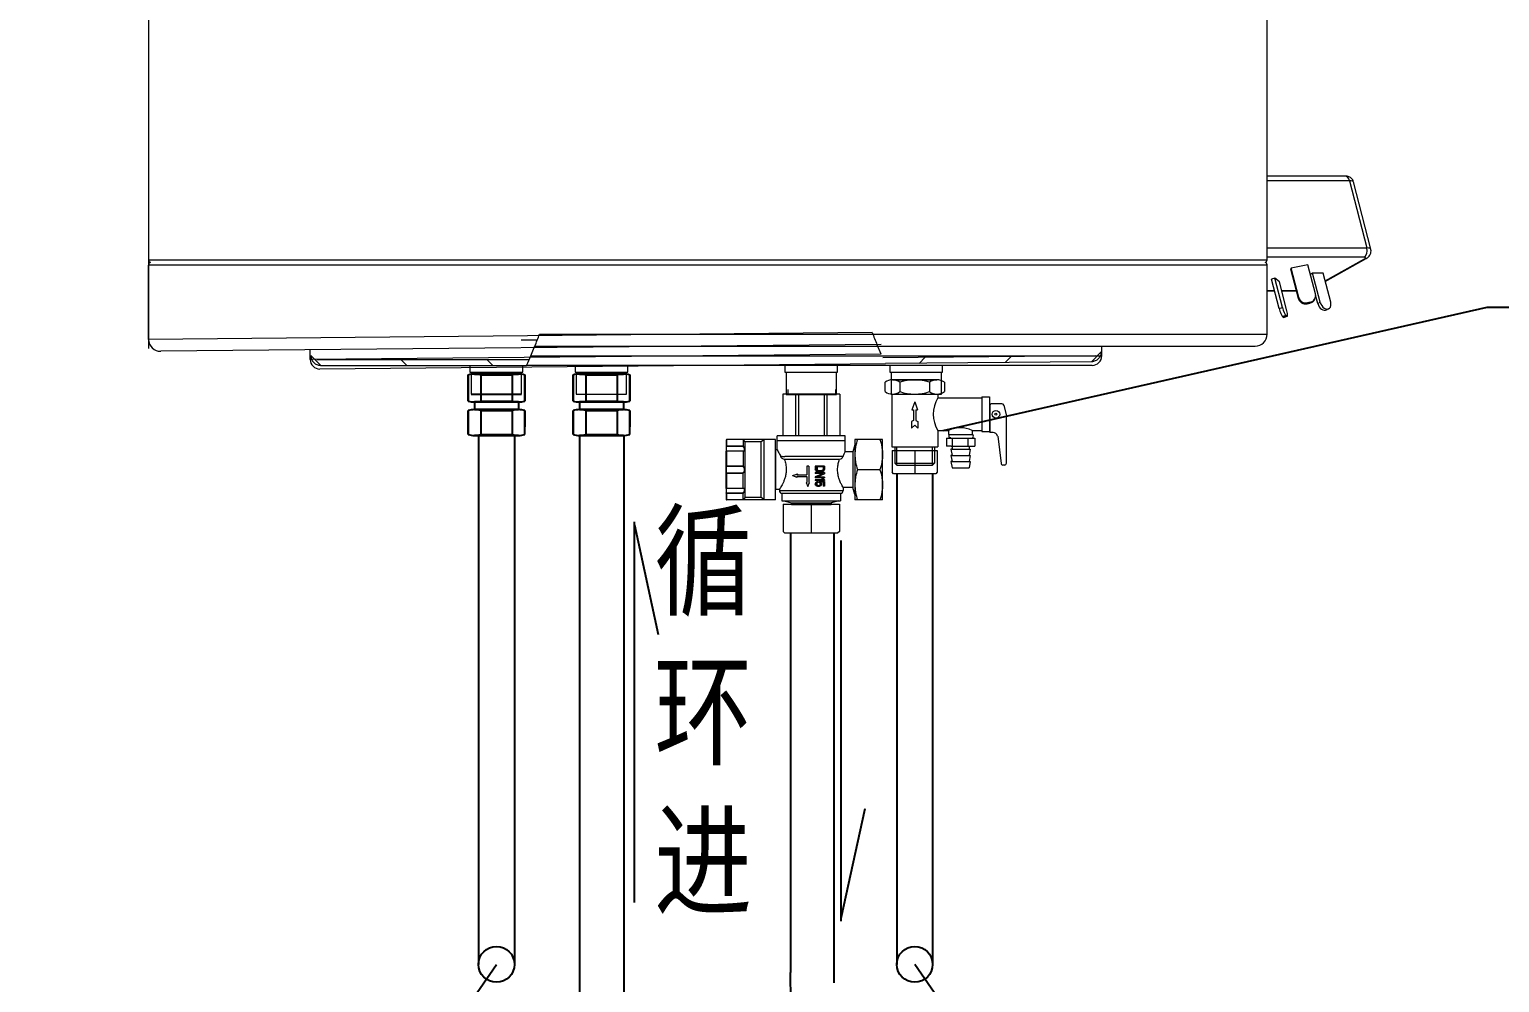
# Model space of a CAD drawing. Extents: x 27938 to 1507990, y 110129 to 923079.
# Drawn here: x 549727 to 554138, y 455730 to 458590 of the extents above; entities that cross this region are included whole.
import ezdxf

# ---------------------------------------------------------------- set-up
doc = ezdxf.new("R2010")
doc.units = 0
doc.header["$LTSCALE"] = 1000
doc.header["$MEASUREMENT"] = 0
doc.linetypes.add('CENTER', pattern=[50.8, 31.75, -6.35, 6.35, -6.35])
doc.linetypes.add('HIDDEN', pattern=[0.375, 0.25, -0.125])
for name, color, linetype in [('$TD_AUDIT_GENERATED_(2BA)', 7, 'Continuous'), ('$TD_AUDIT_GENERATED_(327)', 7, 'Continuous'), ('02___PRT_ALL_AXES', 7, 'Continuous'), ('3', 3, 'CENTER'), ('DEFAULT_2', 8, 'HIDDEN'), ('G1／2外丝循环热管', 7, 'Continuous'), ('TWT_TEXT', 7, 'Continuous'), ('三线漏电10A-2M', 7, 'Continuous'), ('太阳能', 252, 'Continuous'), ('实线层', 7, 'Continuous'), ('进出水斜面接头', 7, 'Continuous')]:
    doc.layers.add(name, color=color, linetype=linetype)
for name, color, linetype, lineweight in [('CAXA0', 7, 'Continuous', 70), ('细实线', 3, 'Continuous', 15), ('轮廓线', 7, 'Continuous', 40)]:
    doc.layers.add(name, color=color, linetype=linetype, lineweight=lineweight)
doc.styles.add('_TWT_DIM', font='', dxfattribs={"width": 0.8, "height": 3.5})
doc.styles.get('_TWT_DIM').set_extended_font_data('FangSong_GB2312')

# ---------------------------------------------------------------- blocks, each defined once
blk = doc.blocks.new('接头1')
at = {"layer": '太阳能', "color": 0, "linetype": 'ByBlock', "lineweight": -3, "ltscale": 100}
for p, q in [((-8.04, -0.48), (8.04, -0.48)), ((-8.04, -0.48), (-8.04, -13.86)), ((8.04, -0.48), (8.04, -13.86)), ((-11.3, -14.34), (-11.3, -18.28)), ((-8.04, -13.86), (8.04, -13.86)), ((11.3, -14.34), (11.3, -18.28)), ((-8.04, -18.77), (8.04, -18.77)), ((-8.04, -18.77), (-8.04, -31.03)), ((8.04, -18.77), (8.04, -31.03)), ((-8.04, -31.03), (8.04, -31.03))]:
    blk.add_line(p, q, dxfattribs=at)
for points in [[(-11.3, 0), (11.3, 0)], [(11.3, 0), (-11.3, 0)], [(-14.56, -13.86), (-14.56, -0.48)], [(-14.56, -0.48), (-14.56, -13.86)], [(14.56, -0.48), (14.56, -13.86)], [(14.56, -13.86), (14.56, -0.48)], [(11.3, -14.34), (-11.3, -14.34)], [(-11.3, -14.34), (11.3, -14.34)], [(-14.56, -31.03), (-14.56, -18.77)], [(-14.56, -18.77), (-14.56, -31.03)], [(-11.3, -18.28), (11.3, -18.28)], [(-11.3, -18.28), (11.3, -18.28)], [(11.3, -18.28), (-11.3, -18.28)], [(14.56, -18.77), (14.56, -27.19)], [(14.56, -31.03), (14.56, -18.77)], [(11.3, -31.52), (-11.3, -31.52)], [(-11.3, -31.52), (11.3, -31.52)]]:
    blk.add_lwpolyline(points, dxfattribs=at)
for centre, start, end in [((-11.3, -11.2), 73.08666, 106.91334), ((11.3, -11.2), 73.08666, 106.91334), ((-11.3, -3.14), 253.08666, 286.91334), ((11.3, -3.14), 253.08666, 286.91334), ((-11.3, -29.48), 73.08666, 106.91334), ((11.3, -29.48), 73.08666, 106.91334), ((-11.3, -20.32), 253.08666, 286.91334), ((11.3, -20.32), 253.08666, 286.91334)]:
    blk.add_arc(centre, 11.2, start, end, dxfattribs=at)

msp = doc.modelspace()

# ---------------------------------------------------------------- hatches: boundary and pattern name
at = {"layer": '$TD_AUDIT_GENERATED_(327)', "lineweight": 0}
h = msp.add_hatch(dxfattribs=at)
h.set_pattern_fill('LINE', color=0, scale=57.539569, angle=135, style=0)
h.set_pattern_definition([(135, (546677.7, 455562.7), (-129.18, -129.18), [])])
edge = h.paths.add_edge_path()
edge.add_line((550589.1, 457600.2), (550589.1, 457654.1))
edge.add_line((550589.1, 457654.1), (550571.1, 457654.1))
edge.add_line((550571.1, 457654.1), (550571.1, 457611))
edge.add_spline(control_points=[(550571.1, 457611), (550571.1, 457609.1), (550571.3, 457607.2), (550572, 457603.5), (550572.6, 457601.7), (550574, 457598.2), (550574.9, 457596.6), (550577, 457593.4), (550578.2, 457592), (550580.8, 457589.3), (550582.3, 457588.1), (550585.5, 457586), (550587.1, 457585.1), (550590.6, 457583.7), (550592.4, 457583.1), (550596.1, 457582.4), (550598, 457582.2), (550599.9, 457582.2)], knot_values=[0, 0, 0, 0, 0.125, 0.125, 0.25, 0.25, 0.375, 0.375, 0.5, 0.5, 0.625, 0.625, 0.75, 0.75, 0.875, 0.875, 1, 1, 1, 1], degree=3, periodic=0)
edge.add_line((550599.9, 457582.2), (551218.3, 457582.2))
edge.add_arc((549986.9, 458147.7), 1355.1, 335.3342, 336.1681)
edge.add_line((551226.4, 457600.2), (550589.1, 457600.2))
h = msp.add_hatch(dxfattribs=at)
h.set_pattern_fill('LINE', color=0, scale=57.539569, angle=135, style=0)
h.set_pattern_definition([(45.5408, (556854.59, 455610.72), (130.3935, -127.955), [])])
edge = h.paths.add_edge_path()
edge.add_line((552924.2, 457611.2), (552923.7, 457665.1))
edge.add_line((552923.7, 457665.1), (552941.6, 457665.3))
edge.add_line((552941.6, 457665.3), (552942, 457622.2))
edge.add_spline(control_points=[(552942, 457622.2), (552942.1, 457620.3), (552941.9, 457618.4), (552941.2, 457614.7), (552940.7, 457612.9), (552939.3, 457609.4), (552938.4, 457607.7), (552936.3, 457604.6), (552935.1, 457603.1), (552932.5, 457600.4), (552931, 457599.2), (552927.9, 457597.1), (552926.3, 457596.2), (552922.8, 457594.7), (552921, 457594.1), (552917.3, 457593.3), (552915.4, 457593.1), (552913.5, 457593.1)], knot_values=[0, 0, 0, 0, 0.125, 0.125, 0.25, 0.25, 0.375, 0.375, 0.5, 0.5, 0.625, 0.625, 0.75, 0.75, 0.875, 0.875, 1, 1, 1, 1], degree=3, periodic=0)
edge.add_line((552913.5, 457593.1), (552295.1, 457587.3))
edge.add_arc((553521.2, 458164.4), 1355.1, 204.3727, 205.2065, ccw=False)
edge.add_line((552286.8, 457605.2), (552924.2, 457611.2))

# ---------------------------------------------------------------- linework, layer by layer
at = {"layer": '$TD_AUDIT_GENERATED_(2BA)', "color": 0, "lineweight": 0}
for p, q in [((551367.3, 457495.9), (551518.3, 457495.9)), ((552311.9, 457495.9), (552462.9, 457495.9))]:
    msp.add_line(p, q, dxfattribs=at)
for centre, start, end in [((553521.2, 458164.4), 200.9255, 202.5565), ((549986.9, 458147.7), 337.9842, 339.6152)]:
    msp.add_arc(centre, 1355.1, start, end, dxfattribs=at)
at = {"layer": '$TD_AUDIT_GENERATED_(327)', "color": 0, "lineweight": 0}
for p, q in [((551248.5, 457657.7), (551201.8, 457657.7)), ((551231.1, 457611), (551243.5, 457641.1)), ((552282, 457615.9), (552269.4, 457645.9)), ((552944.2, 457611), (552944.2, 457639.7)), ((550569.1, 457599.8), (550568.8, 457628.5)), ((552282, 457615.9), (550569.1, 457599.8)), ((550589.1, 457600.2), (551226.4, 457600.2)), ((551231.1, 457611), (552944.2, 457611)), ((552924.2, 457611.2), (552286.8, 457605.2)), ((552913.5, 457593.1), (552295.1, 457587.3)), ((550598.1, 457571.3), (552295.1, 457587.3)), ((550599.9, 457582.2), (551218.3, 457582.2)), ((552915.4, 457582.2), (551218.3, 457582.2))]:
    msp.add_line(p, q, dxfattribs=at)
for centre, radius, start, end in [((550597.8, 457600), 28.8, 180.5408, 270.5408), ((549986.9, 458147.7), 1355.1, 335.3342, 336.6658), ((552915.4, 457611), 28.8, 270, 0)]:
    msp.add_arc(centre, radius, start, end, dxfattribs=at)
for points in [[(550571.1, 457611), (550571.1, 457609.1), (550571.3, 457607.2), (550572, 457603.5), (550572.6, 457601.7), (550574, 457598.2), (550574.9, 457596.6), (550577, 457593.4), (550578.2, 457592), (550580.8, 457589.3), (550582.3, 457588.1), (550585.5, 457586), (550587.1, 457585.1), (550590.6, 457583.7), (550592.4, 457583.1), (550596.1, 457582.4), (550598, 457582.2), (550599.9, 457582.2)], [(552942, 457622.2), (552942.1, 457620.3), (552941.9, 457618.4), (552941.2, 457614.7), (552940.7, 457612.9), (552939.3, 457609.4), (552938.4, 457607.7), (552936.3, 457604.6), (552935.1, 457603.1), (552932.5, 457600.4), (552931, 457599.2), (552927.9, 457597.1), (552926.3, 457596.2), (552922.8, 457594.7), (552921, 457594.1), (552917.3, 457593.3), (552915.4, 457593.1), (552913.5, 457593.1)]]:
    msp.add_open_spline(points, degree=3, knots=[0, 0, 0, 0, 0.125, 0.125, 0.25, 0.25, 0.375, 0.375, 0.5, 0.5, 0.625, 0.625, 0.75, 0.75, 0.875, 0.875, 1, 1, 1, 1], dxfattribs=at)
at = {"color": 0, "ltscale": 9}
for p, q in [((552468.3, 457386.6), (554100.2, 457756.5)), ((554100.2, 457756.5), (557468, 457756.5))]:
    msp.add_line(p, q, dxfattribs=at)
at = {"color": 0, "lineweight": 0}
for p, q in [((552293.8, 457503.5), (552293.8, 457531.5)), ((552316.1, 457539.1), (552449.6, 457539.1)), ((552338.4, 457531.5), (552338.4, 457503.5)), ((552427.4, 457531.5), (552427.4, 457503.5)), ((552471.9, 457531.5), (552471.9, 457503.5)), ((552313.8, 457496), (552313.8, 457337.7)), ((552316.1, 457495.9), (552449.6, 457495.9)), ((552382.9, 457473.2), (552374.2, 457448.4)), ((552382.9, 457473.2), (552391.5, 457448.4)), ((552451.9, 457496), (552451.9, 457484.4)), ((552451.9, 457484.4), (552584.3, 457484.4)), ((552584.3, 457487.3), (552584.3, 457484.4)), ((552584.3, 457487.3), (552607.3, 457487.3)), ((552584.3, 457484.4), (552584.3, 457383.7)), ((552607.3, 457487.3), (552607.3, 457383.7)), ((552608.6, 457461.4), (552608.6, 457380.8)), ((552644.4, 457467.1), (552614.4, 457467.1)), ((552650, 457462.7), (552658.1, 457429.7)), ((552379.4, 457416.8), (552373.1, 457413.9)), ((552373.1, 457413.9), (552373.1, 457393.8)), ((552374.2, 457448.4), (552379.4, 457448.4)), ((552379.4, 457448.4), (552379.4, 457416.8)), ((552386.3, 457448.4), (552391.5, 457448.4)), ((552386.3, 457448.4), (552386.3, 457416.8)), ((552386.3, 457416.8), (552392.7, 457413.9)), ((552392.7, 457413.9), (552392.7, 457393.8)), ((552658.1, 457343.1), (552658.1, 457429.7)), ((552382.9, 457402.4), (552373.1, 457393.8)), ((552382.9, 457402.4), (552392.7, 457393.8)), ((552451.9, 457386.6), (552484.6, 457386.6)), ((552451.9, 457386.6), (552451.9, 457337.7)), ((552484.6, 457375.1), (552546.6, 457375.1)), ((552544, 457375.1), (552555, 457375.1)), ((552555.2, 457386.6), (552584.3, 457386.6)), ((552584.3, 457383.7), (552607.3, 457383.7)), ((552617.9, 457380.8), (552608.6, 457380.8)), ((552631.9, 457370.2), (552642.1, 457288)), ((552313.8, 457337.7), (552326.2, 457337.7)), ((552323.3, 457337.7), (552451.9, 457337.7)), ((552323.3, 457337.7), (552323.3, 457288.8)), ((552442.4, 457337.7), (552442.4, 457288.8)), ((552478.5, 457364.2), (552478.5, 457339.5)), ((552478.5, 457364.2), (552494.9, 457364.2)), ((552492.3, 457339.5), (552478.5, 457339.5)), ((552491.8, 457330.3), (552495.2, 457311.9)), ((552494.9, 457330.3), (552491.8, 457330.3)), ((552492.3, 457339.5), (552543.5, 457339.5)), ((552494.9, 457364.2), (552494.9, 457330.3)), ((552494.9, 457364.2), (552541, 457364.2)), ((552494.9, 457330.3), (552546.2, 457330.3)), ((552541, 457364.2), (552563.4, 457364.2)), ((552541.9, 457364.2), (552541.9, 457339.5)), ((552543.5, 457339.5), (552563.4, 457339.5)), ((552549.3, 457330.3), (552545.9, 457311.9)), ((552546.2, 457339.5), (552546.2, 457330.3)), ((552546.2, 457330.3), (552549.3, 457330.3)), ((552563.4, 457364.2), (552563.4, 457339.5)), ((552658.1, 457288.8), (552658.1, 457343.1)), ((552329.1, 457283), (552323.3, 457288.8)), ((552323.3, 457288.8), (552442.4, 457288.8)), ((552329.1, 457283), (552436.7, 457283)), ((552442.4, 457288.8), (552436.7, 457283)), ((552491.8, 457311.9), (552495.2, 457293.4)), ((552495.2, 457311.9), (552491.8, 457311.9)), ((552495.2, 457293.4), (552491.8, 457293.4)), ((552491.8, 457293.4), (552495.2, 457275)), ((552495.2, 457311.9), (552545.9, 457311.9)), ((552495.2, 457293.4), (552545.9, 457293.4)), ((552549.3, 457311.9), (552545.9, 457293.4)), ((552545.9, 457311.9), (552549.3, 457311.9)), ((552545.9, 457293.4), (552549.3, 457293.4)), ((552549.3, 457293.4), (552545.9, 457275)), ((552652.4, 457283), (552647.8, 457283)), ((552495.2, 457275), (552545.9, 457275))]:
    msp.add_line(p, q, dxfattribs=at)
at = {"color": 7, "lineweight": 0}
for p, q in [((551987.1, 457495.9), (551987.1, 457371.2)), ((552158.1, 457495.9), (551987.1, 457495.9)), ((552025.6, 457495.9), (552025.6, 457371.2)), ((552034.1, 457495.9), (552034.1, 457371.2)), ((552111.1, 457495.9), (552111.1, 457371.2)), ((552119.6, 457495.9), (552119.6, 457371.2)), ((552158.1, 457495.9), (552158.1, 457371.2)), ((551817.5, 457358.1), (551817.5, 457324.9)), ((551817.5, 457213.4), (551817.5, 457324.9)), ((551818.6, 457326), (551818.6, 457338.4)), ((551819.2, 457339), (551819.2, 457359.8)), ((551868.5, 457340.1), (551819.2, 457340.1)), ((551868, 457339), (551819.2, 457339)), ((551819.2, 457326.1), (551868.1, 457326.1)), ((551819.2, 457278.3), (551819.2, 457326.1)), ((551819.2, 457325.7), (551868.5, 457325.7)), ((551868, 457339), (551868.5, 457340.1)), ((551868.1, 457326.1), (551868.1, 457326.1)), ((551868.3, 457325.9), (551868.5, 457325.7)), ((551930.9, 457359.5), (551868.5, 457359.5)), ((551874.2, 457352.5), (551868.5, 457359.5)), ((551868.5, 457359.5), (551868.5, 457340.2)), ((551868.5, 457340.2), (551868.5, 457340.1)), ((551868.5, 457325.7), (551868.5, 457325.5)), ((551868.5, 457325.5), (551868.5, 457279.5)), ((551869.2, 457325.9), (551869.2, 457325.9)), ((551922.4, 457352.5), (551874.2, 457352.5)), ((551874.2, 457185.7), (551874.2, 457352.5)), ((551930.9, 457359.5), (551922.4, 457352.5)), ((551922.4, 457185.7), (551922.4, 457352.5)), ((551930.9, 457178.7), (551930.9, 457359.5)), ((552203, 457344.1), (552197.3, 457323)), ((552203, 457344.1), (552203, 457194.2)), ((552203.6, 457359.8), (552203.6, 457178.4)), ((552286.3, 457359.8), (552203.6, 457359.8)), ((552286.3, 457178.4), (552286.3, 457359.8)), ((551985, 457308.6), (551980.6, 457308.6)), ((551991.4, 457300.3), (552157.4, 457300.3)), ((552152, 457308.5), (551993, 457308.5)), ((552152.1, 457308.5), (552152, 457308.5)), ((552160, 457308.5), (552152.1, 457308.5)), ((552167.8, 457308.6), (552160, 457308.5)), ((552197.3, 457323), (552174.7, 457323)), ((552197.3, 457323), (552197.3, 457215.3)), ((551818.6, 457260.4), (551818.6, 457277.9)), ((551868.5, 457279.3), (551819.2, 457279.3)), ((551868, 457278.3), (551819.2, 457278.3)), ((551819.2, 457260), (551868, 457260)), ((551819.2, 457212.2), (551819.2, 457260)), ((551819.2, 457258.9), (551868.5, 457258.9)), ((551868.5, 457279.5), (551868.5, 457279.3)), ((551868.5, 457258.9), (551868.5, 457258.7)), ((551868.5, 457212.8), (551868.5, 457258.7)), ((552016.7, 457251.4), (552028.8, 457255.9)), ((552016.7, 457251.4), (552028.8, 457247)), ((552031.3, 457255.9), (552028.8, 457255.9)), ((552028.8, 457255.9), (552028.8, 457254)), ((552028.8, 457254), (552059.4, 457254)), ((552028.8, 457248.9), (552059.4, 457248.9)), ((552028.8, 457248.9), (552028.8, 457247)), ((552031.3, 457247), (552028.8, 457247)), ((552031.3, 457255.9), (552031.3, 457254)), ((552031.3, 457248.9), (552031.3, 457247)), ((552065.3, 457279.6), (552059.4, 457279.6)), ((552059.4, 457279.6), (552059.4, 457254)), ((552059.4, 457248.9), (552059.4, 457230.5)), ((552064.8, 457279.6), (552064.8, 457230.5)), ((552065.3, 457279.6), (552065.3, 457230.5)), ((552084.5, 457279.6), (552084.5, 457270.1)), ((552112.2, 457279.6), (552084.5, 457279.6)), ((552085.1, 457268.1), (552084.5, 457270.1)), ((552084.5, 457260.5), (552084.5, 457258.1)), ((552112.2, 457260.5), (552084.5, 457260.5)), ((552108.1, 457258.1), (552084.5, 457258.1)), ((552108.1, 457258.1), (552084.5, 457248.1)), ((552084.5, 457248.1), (552084.5, 457244.5)), ((552112.2, 457244.5), (552084.5, 457244.5)), ((552084.5, 457239), (552084.5, 457236.6)), ((552106.9, 457239), (552084.5, 457239)), ((552112.2, 457236.6), (552084.5, 457236.6)), ((552086.2, 457266.5), (552085.1, 457268.1)), ((552088.5, 457264.9), (552086.2, 457266.5)), ((552087.9, 457277.2), (552087.9, 457270.1)), ((552108.1, 457277.2), (552087.9, 457277.2)), ((552088.5, 457268.5), (552087.9, 457270.1)), ((552090, 457270.1), (552087.9, 457270.1)), ((552089.7, 457267.3), (552088.5, 457268.5)), ((552090.5, 457268.5), (552088.5, 457268.5)), ((552090.8, 457264.1), (552088.5, 457264.9)), ((552111.5, 457256.9), (552088.5, 457246.9)), ((552112.2, 457246.9), (552088.5, 457246.9)), ((552091.4, 457266.5), (552089.7, 457267.3)), ((552091.6, 457267.3), (552089.7, 457267.3)), ((552090, 457277.2), (552090, 457270.1)), ((552090.5, 457268.5), (552090, 457270.1)), ((552091.6, 457267.3), (552090.5, 457268.5)), ((552112.2, 457256.9), (552090.5, 457246.9)), ((552093.7, 457263.7), (552090.8, 457264.1)), ((552093.7, 457266.1), (552091.4, 457266.5)), ((552093.2, 457266.5), (552091.4, 457266.5)), ((552093.2, 457266.5), (552091.6, 457267.3)), ((552095.4, 457266.1), (552093.2, 457266.5)), ((552102.3, 457266.1), (552093.7, 457266.1)), ((552103.5, 457263.7), (552093.7, 457263.7)), ((552104.6, 457266.5), (552102.3, 457266.1)), ((552105.2, 457264.1), (552102.3, 457263.7)), ((552106.9, 457239), (552102.9, 457241.4)), ((552108.4, 457241.4), (552102.9, 457241.4)), ((552106.3, 457264.1), (552103.5, 457263.7)), ((552106.3, 457267.3), (552104.6, 457266.5)), ((552107.5, 457264.9), (552105.2, 457264.1)), ((552106.3, 457264.1), (552105.2, 457264.1)), ((552107.5, 457268.5), (552106.3, 457267.3)), ((552108.4, 457264.9), (552106.3, 457264.1)), ((552108.1, 457270.1), (552107.5, 457268.5)), ((552109.8, 457266.5), (552107.5, 457264.9)), ((552108.4, 457264.9), (552107.5, 457264.9)), ((552111.5, 457239), (552107.5, 457241.4)), ((552108.1, 457277.2), (552108.1, 457270.1)), ((552110.6, 457266.5), (552108.4, 457264.9)), ((552112.2, 457239), (552108.4, 457241.4)), ((552110.9, 457268.1), (552109.8, 457266.5)), ((552110.6, 457266.5), (552109.8, 457266.5)), ((552111.7, 457268.1), (552110.6, 457266.5)), ((552111.5, 457270.1), (552110.9, 457268.1)), ((552111.7, 457268.1), (552110.9, 457268.1)), ((552111.5, 457279.6), (552111.5, 457270.1)), ((552112.2, 457270.1), (552111.5, 457270.1)), ((552111.5, 457260.5), (552111.5, 457256.9)), ((552112.2, 457256.9), (552111.5, 457256.9)), ((552111.5, 457246.9), (552111.5, 457244.5)), ((552112.2, 457239), (552111.5, 457239)), ((552111.5, 457239), (552111.5, 457236.6)), ((552112.2, 457270.1), (552111.7, 457268.1)), ((552112.2, 457279.6), (552112.2, 457270.1)), ((552112.2, 457260.5), (552112.2, 457256.9)), ((552112.2, 457246.9), (552112.2, 457244.5)), ((552112.2, 457239), (552112.2, 457236.6)), ((552278.7, 457269.1), (552211.2, 457269.1)), ((551817.5, 457213.4), (551817.5, 457180.1)), ((551818.6, 457199.9), (551818.6, 457212.2)), ((551868.5, 457212.6), (551819.2, 457212.6)), ((551868.1, 457212.2), (551819.2, 457212.2)), ((551819.2, 457199.2), (551868, 457199.2)), ((551819.2, 457178.4), (551819.2, 457199.2)), ((551819.2, 457198.2), (551868.5, 457198.2)), ((551868, 457199.2), (551868.5, 457198.2)), ((551868.1, 457212.2), (551868.1, 457212.2)), ((551868.3, 457212.3), (551868.5, 457212.6)), ((551868.5, 457212.8), (551868.5, 457212.6)), ((551868.5, 457198.2), (551868.5, 457198)), ((551868.5, 457178.7), (551868.5, 457198)), ((551869.2, 457212.3), (551869.2, 457212.3)), ((551977.1, 457209.9), (551977.1, 457206.7)), ((551977.1, 457206.7), (552168.1, 457206.7)), ((551984.7, 457198.3), (552160.5, 457198.3)), ((551984.7, 457198.3), (551984.7, 457175.6)), ((552057.4, 457230.5), (552059.4, 457230.5)), ((552057.4, 457230.5), (552062.1, 457219.1)), ((552062.1, 457219.1), (552066.9, 457230.5)), ((552062.7, 457219.1), (552062.1, 457219.1)), ((552062.7, 457219.1), (552067.2, 457230.5)), ((552067.2, 457230.5), (552064.8, 457230.5)), ((552085.1, 457229.4), (552084.5, 457227.4)), ((552084.5, 457227.4), (552084.5, 457225)), ((552085.1, 457223), (552084.5, 457225)), ((552086.8, 457231.4), (552085.1, 457229.4)), ((552086.8, 457221), (552085.1, 457223)), ((552089.1, 457232.6), (552086.8, 457231.4)), ((552089.1, 457219.8), (552086.8, 457221)), ((552087.9, 457229), (552087.4, 457227.4)), ((552089.4, 457227.4), (552087.4, 457227.4)), ((552087.4, 457227.4), (552087.4, 457225)), ((552087.9, 457223.4), (552087.4, 457225)), ((552089.4, 457225), (552087.4, 457225)), ((552089.1, 457230.2), (552087.9, 457229)), ((552090, 457229), (552087.9, 457229)), ((552089.1, 457222.2), (552087.9, 457223.4)), ((552090, 457223.4), (552087.9, 457223.4)), ((552091.4, 457233.4), (552089.1, 457232.6)), ((552091.4, 457231), (552089.1, 457230.2)), ((552091.1, 457230.2), (552089.1, 457230.2)), ((552090.8, 457221.4), (552089.1, 457222.2)), ((552091.1, 457222.2), (552089.1, 457222.2)), ((552092, 457219), (552089.1, 457219.8)), ((552090, 457229), (552089.4, 457227.4)), ((552089.4, 457227.4), (552089.4, 457225)), ((552090, 457223.4), (552089.4, 457225)), ((552091.1, 457230.2), (552090, 457229)), ((552091.1, 457222.2), (552090, 457223.4)), ((552092.5, 457221), (552090.8, 457221.4)), ((552092.7, 457221.4), (552090.8, 457221.4)), ((552093.2, 457231), (552091.1, 457230.2)), ((552092.7, 457221.4), (552091.1, 457222.2)), ((552093.2, 457233.4), (552091.4, 457233.4)), ((552091.4, 457233.4), (552091.4, 457231)), ((552093.2, 457231), (552091.4, 457231)), ((552095.9, 457219), (552092, 457219)), ((552093.7, 457221), (552092.5, 457221)), ((552094, 457221.1), (552092.7, 457221.4)), ((552093.2, 457233.4), (552093.2, 457231)), ((552095.4, 457221.4), (552093.7, 457221)), ((552097.1, 457219.8), (552094.3, 457219)), ((552097.1, 457222.2), (552095.4, 457221.4)), ((552098.7, 457219.8), (552095.9, 457219)), ((552112.2, 457233.4), (552096.6, 457233.4)), ((552096.6, 457233.4), (552096.6, 457230.6)), ((552098.3, 457229), (552096.6, 457230.6)), ((552098.3, 457223.4), (552097.1, 457222.2)), ((552099.4, 457221), (552097.1, 457219.8)), ((552098.7, 457219.8), (552097.1, 457219.8)), ((552098.9, 457227.4), (552098.3, 457229)), ((552098.9, 457225), (552098.3, 457223.4)), ((552100.8, 457221), (552098.7, 457219.8)), ((552098.9, 457227.4), (552098.9, 457225)), ((552108.6, 457231.4), (552099.4, 457231.4)), ((552101.2, 457229.4), (552099.4, 457231.4)), ((552101.2, 457223), (552099.4, 457221)), ((552100.8, 457221), (552099.4, 457221)), ((552102.5, 457229.4), (552100.8, 457231.4)), ((552102.5, 457223), (552100.8, 457221)), ((552102.5, 457229.4), (552101.2, 457229.4)), ((552101.7, 457227.4), (552101.2, 457229.4)), ((552101.7, 457225), (552101.2, 457223)), ((552102.5, 457223), (552101.2, 457223)), ((552103, 457227.4), (552101.7, 457227.4)), ((552101.7, 457227.4), (552101.7, 457225)), ((552103, 457225), (552101.7, 457225)), ((552103, 457227.4), (552102.5, 457229.4)), ((552103, 457225), (552102.5, 457223)), ((552103, 457227.4), (552103, 457225)), ((552108.6, 457231.4), (552108.6, 457219.8)), ((552112.2, 457219.8), (552108.6, 457219.8)), ((552111.5, 457233.4), (552111.5, 457219.8)), ((552112.2, 457233.4), (552112.2, 457219.8)), ((552160.5, 457198.3), (552160.5, 457175.6)), ((552168.1, 457215.3), (552168.1, 457206.7)), ((552197.3, 457215.3), (552168.1, 457215.3)), ((552203, 457194.2), (552197.3, 457215.3)), ((551874.2, 457185.7), (551868.5, 457178.7)), ((551930.9, 457178.7), (551868.5, 457178.7)), ((551922.4, 457185.7), (551874.2, 457185.7)), ((551930.9, 457178.7), (551922.4, 457185.7)), ((551990.4, 457175.6), (552013.1, 457169.9)), ((552013.1, 457169.9), (552132.1, 457169.9)), ((552013.1, 457169.9), (552013.1, 457164.2)), ((552013.1, 457164.2), (552132.1, 457164.2)), ((552154.8, 457175.6), (552132.1, 457169.9)), ((552132.1, 457169.9), (552132.1, 457164.2)), ((552286.3, 457178.4), (552203.6, 457178.4))]:
    msp.add_line(p, q, dxfattribs=at)
at = {"color": 0, "lineweight": 0, "ltscale": 0.5}
for p, q in [((552484.6, 457386.6), (552484.6, 457375.1)), ((552555, 457386.6), (552555, 457375.1))]:
    msp.add_line(p, q, dxfattribs=at)
at = {"color": 7, "lineweight": 0}
for points in [[(551817.5, 457324.9), (551817.5, 457325.2), (551817.7, 457325.5), (551817.9, 457325.8), (551818.2, 457325.9), (551818.5, 457326), (551818.7, 457326.1), (551819.1, 457326.1), (551819.2, 457326.1)], [(551868.1, 457326.1), (551868.6, 457326), (551869.2, 457325.9)], [(551819.2, 457212.2), (551819.1, 457212.2), (551818.7, 457212.2), (551818.4, 457212.2), (551818.2, 457212.3), (551817.9, 457212.5), (551817.7, 457212.7), (551817.5, 457213), (551817.5, 457213.4)], [(551869.2, 457212.3), (551868.7, 457212.3), (551868.1, 457212.2)]]:
    msp.add_lwpolyline(points, dxfattribs=at)
at = {"color": 0, "lineweight": 0}
for radius in [11.5, 2.88]:
    msp.add_circle((552626.5, 457435.5), radius, dxfattribs=at)
for centre, radius, start, end in [((552316.1, 457502.6), 36.5, 52.3965, 127.6035), ((552316.1, 457532.4), 36.5, 232.3965, 307.6035), ((552382.9, 457404.5), 134.5, 70.6782, 109.3218), ((552382.9, 457630.4), 134.5, 250.6782, 289.3218), ((552449.6, 457502.6), 36.5, 52.3965, 127.6035), ((552449.6, 457532.4), 36.5, 232.3965, 307.6035), ((552536.7, 457435.5), 97.9, 150.012, 209.988), ((552614.4, 457461.4), 5.75, 90, 180), ((552644.4, 457461.4), 5.75, 13.8287, 90), ((552519.8, 457319.1), 76.1, 62.4208, 117.5792), ((552553.6, 457369.6), 5.64, 286.7175, 74.8046), ((552617.9, 457366.4), 14.4, 15.0701, 90), ((552647.8, 457288.8), 5.75, 180, 270), ((552652.4, 457288.8), 5.75, 270, 0)]:
    msp.add_arc(centre, radius, start, end, dxfattribs=at)
at = {"color": 7, "lineweight": 0}
for centre, radius, start, end in [((551819.2, 457358.1), 1.7, 90, 180), ((551992.1, 458204.8), 896.2, 269.5505, 270.0589), ((551985.6, 457206.7), 8.5, 180, 264.2608), ((552159.6, 457206.7), 8.5, 275.7392, 0), ((551819.2, 457180.1), 1.7, 180, 270)]:
    msp.add_arc(centre, radius, start, end, dxfattribs=at)
at = {"color": 0, "lineweight": 0, "extrusion": (0, 0, -1)}
msp.add_ellipse((552490.5, 457369.6), major_axis=(0, 5.33), ratio=0.821044, start_param=3.061841, end_param=6.362936, dxfattribs=at)
at = {"color": 7, "lineweight": 0}
for points, knots in [([(551817.5, 457338.5), (551817.5, 457338.7), (551817.6, 457339.1), (551818, 457339.6), (551818.5, 457340), (551819, 457340.1), (551819.2, 457340.1)], [0, 0, 0, 0, 0.237291, 0.481603, 0.736752, 1, 1, 1, 1]), ([(551817.5, 457338.5), (551817.5, 457338.5), (551817.5, 457338.5), (551817.6, 457338.5), (551817.7, 457338.5), (551817.9, 457338.4), (551818.2, 457338.4), (551818.5, 457338.4), (551818.6, 457338.4)], [0, 0, 0, 0, 0.026976, 0.085989, 0.178739, 0.302157, 0.62268, 1, 1, 1, 1]), ([(551819.2, 457325.7), (551819, 457325.7), (551818.6, 457325.6), (551818.2, 457325.5), (551818, 457325.4), (551817.8, 457325.3), (551817.6, 457325.1), (551817.5, 457325), (551817.5, 457324.9)], [0, 0, 0, 0, 0.327842, 0.47923, 0.616495, 0.736879, 0.839483, 1, 1, 1, 1]), ([(551819.2, 457339), (551819.1, 457339), (551819, 457339), (551818.7, 457338.8), (551818.6, 457338.6), (551818.6, 457338.4)], [0, 0, 0, 0, 0.252892, 0.50505, 1, 1, 1, 1]), ([(551872.5, 457329.9), (551872.4, 457330.7), (551872, 457332.3), (551870.9, 457334.6), (551869.6, 457336.8), (551868.5, 457338.3), (551868, 457339)], [0, 0, 0, 0, 0.222137, 0.472559, 0.735363, 1, 1, 1, 1]), ([(551868.1, 457326.1), (551868.1, 457326.1), (551868.2, 457326), (551868.3, 457326), (551868.3, 457325.9)], [0, 0, 0, 0, 0.229322, 1, 1, 1, 1]), ([(551873.4, 457329.7), (551873.3, 457330.6), (551872.8, 457332.4), (551871.7, 457335), (551870.3, 457337.7), (551869.1, 457339.4), (551868.5, 457340.2)], [0, 0, 0, 0, 0.222037, 0.472713, 0.735832, 1, 1, 1, 1]), ([(551868.5, 457325.5), (551868.8, 457325.4), (551869.5, 457325.3), (551870.5, 457325.2), (551871.4, 457325.4), (551872.2, 457325.8), (551872.8, 457326.5), (551873.2, 457327.4), (551873.4, 457328.5), (551873.4, 457329.3), (551873.4, 457329.7)], [0, 0, 0, 0, 0.130219, 0.250305, 0.362016, 0.469363, 0.579063, 0.699665, 0.838702, 1, 1, 1, 1]), ([(551869.2, 457325.9), (551869.7, 457325.9), (551870.4, 457326), (551871.2, 457326.4), (551871.8, 457326.9), (551872.2, 457327.4), (551872.4, 457328.2), (551872.5, 457329), (551872.5, 457329.6), (551872.5, 457329.9)], [0, 0, 0, 0, 0.235168, 0.346094, 0.456718, 0.572262, 0.698522, 0.840338, 1, 1, 1, 1]), ([(551970.6, 457328.4), (551971.6, 457326.6), (551975.2, 457320.2), (551978.5, 457313.5), (551980.6, 457308.6)], [0, 0, 0, 0, 0.275465, 1, 1, 1, 1]), ([(552211.2, 457359.8), (552208.9, 457352.5), (552206, 457341.2), (552203.9, 457326), (552203.6, 457318.3), (552203.6, 457314.5)], [0, 0, 0, 0, 0.501439, 0.750965, 1, 1, 1, 1]), ([(552278.7, 457359.8), (552281, 457352.5), (552283.9, 457341.2), (552286, 457326), (552286.3, 457318.3), (552286.3, 457314.5)], [0, 0, 0, 0, 0.501439, 0.750965, 1, 1, 1, 1]), ([(551980.6, 457308.5), (551981, 457307.6), (551982.2, 457305.7), (551985.5, 457302.4), (551988.8, 457300.8), (551991.2, 457300.3)], [0, 0, 0, 0, 0.225457, 0.470621, 1, 1, 1, 1]), ([(551991.2, 457300.3), (551991.3, 457300.3), (551991.3, 457300.3), (551991.4, 457300.3), (551991.4, 457300.3)], [0, 0, 0, 0, 0.498698, 1, 1, 1, 1]), ([(551991.4, 457300.3), (551993.3, 457295.5), (551995.6, 457288), (551997.4, 457277.4), (551997.7, 457271.9), (551997.7, 457269.1)], [0, 0, 0, 0, 0.48171, 0.738338, 1, 1, 1, 1]), ([(552168.1, 457215.3), (552167.7, 457216), (552166.3, 457218.6), (552163.3, 457224.2), (552159.2, 457233.1), (552154.9, 457244.6), (552151.8, 457258.2), (552151.1, 457272.9), (552153.2, 457287.1), (552155.9, 457296.1), (552157.4, 457300.3)], [0, 0, 0, 0, 0.026763, 0.102133, 0.215426, 0.356178, 0.515583, 0.683906, 0.849037, 1, 1, 1, 1]), ([(552157.4, 457300.3), (552159.9, 457300.8), (552163.2, 457302.5), (552166.4, 457305.8), (552167.5, 457307.7), (552167.8, 457308.6)], [0, 0, 0, 0, 0.539959, 0.782499, 1, 1, 1, 1]), ([(552167.8, 457308.6), (552169.3, 457312.2), (552171.6, 457317), (552174, 457321.7), (552174.7, 457323)], [0, 0, 0, 0, 0.730654, 1, 1, 1, 1]), ([(552203.6, 457314.5), (552203.6, 457310.6), (552203.9, 457303), (552206, 457287.7), (552208.9, 457276.5), (552211.2, 457269.1)], [0, 0, 0, 0, 0.249035, 0.498561, 1, 1, 1, 1]), ([(552286.3, 457314.5), (552286.3, 457310.6), (552286, 457303), (552283.9, 457287.7), (552281, 457276.5), (552278.7, 457269.1)], [0, 0, 0, 0, 0.249035, 0.498561, 1, 1, 1, 1]), ([(551817.5, 457278.8), (551817.5, 457278.9), (551817.6, 457279), (551817.8, 457279.1), (551818, 457279.2), (551818.2, 457279.2), (551818.6, 457279.3), (551819, 457279.3), (551819.2, 457279.3)], [0, 0, 0, 0, 0.129499, 0.225923, 0.346115, 0.488082, 0.648041, 1, 1, 1, 1]), ([(551817.5, 457278.8), (551817.5, 457278.7), (551817.6, 457278.4), (551817.8, 457278.1), (551818.2, 457277.9), (551818.5, 457277.9), (551818.6, 457277.9)], [0, 0, 0, 0, 0.220039, 0.458702, 0.72146, 1, 1, 1, 1]), ([(551817.5, 457259.5), (551817.5, 457259.6), (551817.6, 457259.8), (551817.8, 457260.1), (551818.2, 457260.3), (551818.5, 457260.4), (551818.6, 457260.3)], [0, 0, 0, 0, 0.220052, 0.458717, 0.721458, 1, 1, 1, 1]), ([(551819.2, 457258.9), (551819, 457258.9), (551818.6, 457259), (551818.1, 457259), (551817.8, 457259.2), (551817.6, 457259.3), (551817.5, 457259.4), (551817.5, 457259.5)], [0, 0, 0, 0, 0.351785, 0.653576, 0.773826, 0.870333, 1, 1, 1, 1]), ([(551819.2, 457278.3), (551819.1, 457278.3), (551819, 457278.3), (551818.8, 457278.2), (551818.7, 457278.1), (551818.6, 457278), (551818.6, 457277.9)], [0, 0, 0, 0, 0.303713, 0.575521, 0.802454, 1, 1, 1, 1]), ([(551818.6, 457260.4), (551818.6, 457260.3), (551818.6, 457260.2), (551818.8, 457260.1), (551819, 457260), (551819.1, 457260), (551819.2, 457260)], [0, 0, 0, 0, 0.197977, 0.424389, 0.696079, 1, 1, 1, 1]), ([(551868, 457278.3), (551868.1, 457278.4), (551868.3, 457278.7), (551868.4, 457279.1), (551868.5, 457279.3)], [0, 0, 0, 0, 0.455896, 1, 1, 1, 1]), ([(551872.5, 457269.2), (551872.5, 457270.1), (551872.3, 457272), (551871.2, 457274.6), (551869.8, 457276.7), (551868.6, 457277.8), (551868, 457278.3)], [0, 0, 0, 0, 0.275569, 0.536454, 0.77751, 1, 1, 1, 1]), ([(551868, 457260), (551868.6, 457260.5), (551869.8, 457261.6), (551871.3, 457263.7), (551872.3, 457266.3), (551872.5, 457268.2), (551872.5, 457269.2)], [0, 0, 0, 0, 0.222326, 0.463381, 0.724379, 1, 1, 1, 1]), ([(551868, 457260), (551868.1, 457259.8), (551868.3, 457259.5), (551868.4, 457259.1), (551868.5, 457258.9)], [0, 0, 0, 0, 0.455901, 1, 1, 1, 1]), ([(551873.4, 457269.2), (551873.4, 457270.3), (551873.1, 457272.4), (551872, 457275.3), (551870.5, 457277.7), (551869.2, 457279), (551868.5, 457279.5)], [0, 0, 0, 0, 0.278673, 0.541432, 0.781703, 1, 1, 1, 1]), ([(551868.5, 457258.7), (551869.9, 457259.8), (551871.8, 457262.2), (551873.2, 457265.9), (551873.4, 457268.1), (551873.4, 457269.2)], [0, 0, 0, 0, 0.456993, 0.720574, 1, 1, 1, 1]), ([(552211.2, 457269.1), (552208.9, 457261.8), (552206, 457250.5), (552203.9, 457235.3), (552203.6, 457227.6), (552203.6, 457223.8)], [0, 0, 0, 0, 0.501439, 0.750965, 1, 1, 1, 1]), ([(552278.7, 457269.1), (552281, 457261.8), (552283.9, 457250.5), (552286, 457235.3), (552286.3, 457227.6), (552286.3, 457223.8)], [0, 0, 0, 0, 0.501439, 0.750965, 1, 1, 1, 1]), ([(551817.5, 457213.4), (551817.5, 457213.4), (551817.5, 457213.3), (551817.5, 457213.2), (551817.6, 457213.1)], [0, 0, 0, 0, 0.236609, 1, 1, 1, 1]), ([(551817.5, 457199.7), (551817.5, 457199.7), (551817.5, 457199.8), (551817.6, 457199.8), (551817.7, 457199.8), (551817.9, 457199.8), (551818.2, 457199.8), (551818.5, 457199.8), (551818.6, 457199.8)], [0, 0, 0, 0, 0.026979, 0.085967, 0.178678, 0.302057, 0.622548, 1, 1, 1, 1]), ([(551819.2, 457198.2), (551819, 457198.2), (551818.5, 457198.3), (551818, 457198.6), (551817.6, 457199.1), (551817.5, 457199.5), (551817.5, 457199.7)], [0, 0, 0, 0, 0.263027, 0.518177, 0.762539, 1, 1, 1, 1]), ([(551817.6, 457213.1), (551817.6, 457213.1), (551817.8, 457212.9), (551818.4, 457212.7), (551818.8, 457212.6), (551819.2, 457212.6)], [0, 0, 0, 0, 0.184754, 0.420802, 1, 1, 1, 1]), ([(551818.6, 457199.9), (551818.6, 457199.8), (551818.6, 457199.6), (551818.8, 457199.4), (551819, 457199.3), (551819.1, 457199.2), (551819.2, 457199.2)], [0, 0, 0, 0, 0.250259, 0.499779, 0.749609, 1, 1, 1, 1]), ([(551868, 457199.2), (551868.6, 457200), (551869.7, 457201.6), (551871.2, 457204.1), (551872.2, 457206.5), (551872.5, 457208.2), (551872.5, 457209)], [0, 0, 0, 0, 0.269482, 0.535982, 0.786, 1, 1, 1, 1]), ([(551868.1, 457212.2), (551868.1, 457212.2), (551868.2, 457212.2), (551868.3, 457212.3), (551868.3, 457212.3)], [0, 0, 0, 0, 0.229196, 1, 1, 1, 1]), ([(551873.4, 457209.3), (551873.4, 457209.7), (551873.4, 457210.4), (551873.1, 457211.3), (551872.6, 457212), (551871.9, 457212.6), (551871.2, 457212.9), (551870.3, 457213), (551869.4, 457213), (551868.8, 457212.9), (551868.5, 457212.8)], [0, 0, 0, 0, 0.153087, 0.286242, 0.40452, 0.515353, 0.626022, 0.741878, 0.866087, 1, 1, 1, 1]), ([(551868.5, 457198), (551869.2, 457198.9), (551870.4, 457200.8), (551872, 457203.7), (551873.1, 457206.5), (551873.4, 457208.4), (551873.4, 457209.3)], [0, 0, 0, 0, 0.268893, 0.535636, 0.785889, 1, 1, 1, 1]), ([(551872.5, 457209), (551872.5, 457209.5), (551872.4, 457210.2), (551872, 457211.1), (551871.4, 457211.7), (551870.5, 457212.2), (551869.7, 457212.3), (551869.2, 457212.3)], [0, 0, 0, 0, 0.288016, 0.41223, 0.528716, 0.756176, 1, 1, 1, 1]), ([(552203.6, 457223.8), (552203.6, 457219.9), (552203.9, 457212.3), (552206, 457197), (552208.9, 457185.8), (552211.2, 457178.4)], [0, 0, 0, 0, 0.249035, 0.498561, 1, 1, 1, 1]), ([(552286.3, 457223.8), (552286.3, 457219.9), (552286, 457212.3), (552283.9, 457197), (552281, 457185.8), (552278.7, 457178.4)], [0, 0, 0, 0, 0.249035, 0.498561, 1, 1, 1, 1])]:
    msp.add_open_spline(points, degree=3, knots=knots, dxfattribs=at)
at = {"layer": '02___PRT_ALL_AXES', "color": 7, "lineweight": 0}
for p, q in [((551970.6, 457328.4), (551970.6, 457371.2)), ((552174.7, 457371.2), (551970.6, 457371.2)), ((552174.7, 457323), (552174.7, 457371.2)), ((551964.9, 457359.8), (551819.2, 457359.8)), ((551964.9, 457178.4), (551964.9, 457359.8)), ((551970.6, 457328.4), (551964.9, 457328.4)), ((551970.6, 457357), (552174.7, 457357)), ((551977.1, 457209.9), (551964.9, 457209.9)), ((551964.9, 457178.4), (551819.2, 457178.4)), ((551984.7, 457175.6), (552160.5, 457175.6))]:
    msp.add_line(p, q, dxfattribs=at)
msp.add_open_spline([(551997.7, 457269.1), (551997.7, 457265.2), (551997, 457257.4), (551994.5, 457246.3), (551991, 457236.3), (551986.2, 457225.8), (551981.5, 457217.1), (551978, 457211.4), (551977.1, 457209.9)], degree=3, knots=[0, 0, 0, 0, 0.187216, 0.367422, 0.535131, 0.68572, 0.913777, 1, 1, 1, 1], dxfattribs=at)
at = {"layer": '3', "color": 0, "lineweight": 0}
for p, q in [((552329.1, 457283), (552329.1, 457337.7)), ((552436.7, 457283), (552436.7, 457337.7))]:
    msp.add_line(p, q, dxfattribs=at)
at = {"layer": 'CAXA0', "color": 0, "lineweight": 0}
for p, q in [((553440.4, 457898.3), (553440.4, 465567.6)), ((550084.3, 463877.4), (550084.3, 457632.8)), ((553440.4, 457898.3), (550084.2, 457898.3)), ((550084.3, 457884.3), (553440.4, 457884.3)), ((550084.3, 457659.9), (550084.3, 457882.6)), ((553440.4, 457675.7), (553440.4, 457884.3)), ((552255.5, 457680.4), (550084.3, 457659.9)), ((552281.9, 457644.7), (550120.6, 457624.3)), ((551243.1, 457639.7), (553404.5, 457639.7)), ((551257.1, 457675.7), (553440.4, 457675.7))]:
    msp.add_line(p, q, dxfattribs=at)
for centre, radius, start, end in [((550091.4, 457898.4), 7.19, 180.5408, 258.0927), ((553433.2, 457898.3), 7.19, 282.448, 0), ((550091.6, 457884.4), 7.19, 102.9888, 180.5408), ((553433.2, 457884.3), 7.19, 0, 77.552), ((550120.3, 457660.3), 36, 180.5408, 270.5408), ((553404.5, 457675.7), 36, 270, 0)]:
    msp.add_arc(centre, radius, start, end, dxfattribs=at)
at = {"layer": 'DEFAULT_2', "color": 8, "lineweight": 0}
for p, q in [((552158.1, 457371.2), (551987.1, 457371.2)), ((551964.9, 457328.4), (551964.9, 457209.9))]:
    msp.add_line(p, q, dxfattribs=at)
at = {"layer": 'G1／2外丝循环热管', "color": 0, "lineweight": 0}
for p, q in [((551048.4, 457582.2), (551048.4, 457561.8)), ((551206.6, 457561.8), (551206.6, 457582.2)), ((551993, 457582.2), (551993, 457561.8)), ((552151.2, 457561.8), (552151.2, 457582.2))]:
    msp.add_line(p, q, dxfattribs=at)
at = {"layer": '三线漏电10A-2M', "color": 0, "lineweight": 0}
for p, q in [((553674, 458150.2), (553440.4, 458150.2)), ((553687.6, 458136.3), (553440.4, 458136.3)), ((553687.6, 458136.3), (553739.4, 457934.6)), ((553751.5, 457930.8), (553699.8, 458132.5)), ((553440.4, 457934.6), (553739.4, 457934.6)), ((553730.9, 457906.8), (553440.4, 457906.8)), ((553614.7, 457835.4), (553732.5, 457901.6)), ((553615, 457834), (553737.9, 457903)), ((553512.8, 457873.6), (553511.6, 457870.4)), ((553534, 457783), (553511.6, 457870.4)), ((553563, 457883.9), (553512.8, 457873.6)), ((553535.2, 457786.1), (553512.8, 457873.6)), ((553585.4, 457796.5), (553563, 457883.9)), ((553576.8, 457858.9), (553570.3, 457855.2)), ((553608.7, 457858.9), (553576.8, 457858.9)), ((553599.3, 457771.5), (553576.8, 457858.9)), ((553631.1, 457771.5), (553608.7, 457858.9)), ((553463.8, 457843.5), (553453.8, 457840.4)), ((553476.2, 457753), (553453.8, 457840.4)), ((553477.3, 457833.2), (553463.8, 457843.5)), ((553486.3, 457756.1), (553463.8, 457843.5)), ((553499.7, 457745.8), (553477.3, 457833.2)), ((553440.4, 457807.2), (553462.3, 457807.2)), ((553440.4, 457805.8), (553462.6, 457805.8)), ((553484, 457807.2), (553527.8, 457807.2)), ((553484.4, 457805.8), (553528.2, 457805.8)), ((553534, 457783), (553535.2, 457786.1)), ((553561.2, 457770.3), (553560, 457767.1)), ((553560, 457767.1), (553568.6, 457768.8)), ((553569.8, 457772), (553561.2, 457770.3)), ((553568.6, 457768.8), (553569.8, 457772)), ((553583.6, 457781.3), (553584.8, 457784.5)), ((553592.4, 457767.6), (553586, 457792.8)), ((553592.4, 457767.6), (553599.3, 457771.5)), ((553476.2, 457753), (553486.3, 457756.1)), ((553497, 457731.7), (553486.9, 457728.5)), ((553486.9, 457728.5), (553489.2, 457726.7)), ((553489.2, 457726.7), (553499.3, 457729.9)), ((553490.5, 457726.3), (553500.6, 457729.5)), ((553499.3, 457729.9), (553497, 457731.7)), ((553618.9, 457748.8), (553625.7, 457752.7))]:
    msp.add_line(p, q, dxfattribs=at)
for centre, major_axis, ratio, start_param, end_param in [((553674, 458128.6), (0, -21.6), 0.67559, 1.933765, 3.141593), ((553664.9, 458123.5), (-34.8, -8.9), 0.261771, 3.141593, 3.936993), ((553725.8, 457926.9), (0, -21.6), 0.67559, 0.362969, 1.933765), ((553721.9, 457901.6), (-13.9, -3.6), 0.261771, 2.366196, 3.936993), ((553727.3, 457921.8), (-10.6, 18.8), 0.689241, 2.771934, 3.142123), ((553716.7, 457921.8), (-34.8, -8.9), 0.261771, 3.142873, 3.936993), ((553554.8, 457787.3), (20.2, -7.7), 0.949082, 3.73159, 5.302387), ((553556, 457790.4), (-20.2, 7.7), 0.949082, 0.589998, 2.160794), ((553563.4, 457789), (-20.2, 7.7), 0.949082, 2.160794, 3.141593), ((553564.6, 457792.2), (-20.2, 7.7), 0.949082, 2.160794, 3.73159), ((553608.4, 457767.6), (-10.6, 18.8), 0.689241, 1.201138, 3.141593), ((553615.2, 457771.5), (-10.6, 18.8), 0.689241, 1.201138, 4.342731), ((553481.8, 457748.7), (6.5, -20.6), 0.194218, 4.442263, 6.01306), ((553491.9, 457751.8), (-6.5, 20.6), 0.194218, 1.300671, 2.871467), ((553484.1, 457746.9), (-6.5, 20.6), 0.194218, 2.871467, 3.141593), ((553494.2, 457750.1), (-6.5, 20.6), 0.194218, 2.871467, 4.442263)]:
    msp.add_ellipse(centre, major_axis=major_axis, ratio=ratio, start_param=start_param, end_param=end_param, dxfattribs=at)
for points, knots in [([(553699.5, 458132.4), (553698.9, 458134.7), (553697.6, 458138.7), (553693.3, 458143.7), (553688.4, 458147.2), (553683.1, 458149.3), (553678.2, 458150.1), (553675.3, 458150.2), (553674, 458150.2)], [0, 0, 0, 0, 0.18703, 0.379094, 0.550322, 0.714027, 0.885384, 1, 1, 1, 1]), ([(553737.9, 457903), (553739.5, 457904), (553742.4, 457905.8), (553746.8, 457909.9), (553750.4, 457915.4), (553752.3, 457921.9), (553752.6, 457927.6), (553751.5, 457930.2), (553751.3, 457930.7)], [0, 0, 0, 0, 0.161128, 0.360043, 0.541802, 0.742891, 0.95532, 1, 1, 1, 1])]:
    msp.add_open_spline(points, degree=3, knots=knots, dxfattribs=at)
at = {"layer": '太阳能', "color": 1, "linetype": 'ByBlock', "lineweight": -3, "ltscale": 100}
for p, q in [((551074.2, 457372), (551074.2, 455784.7)), ((551181.8, 457372), (551181.8, 455784.7))]:
    msp.add_line(p, q, dxfattribs=at)
at = {"layer": '太阳能', "color": 6, "linetype": 'ByBlock', "lineweight": -3, "ltscale": 100}
for p, q in [((551376.8, 457372), (551376.8, 455368.7)), ((551510.4, 457372.5), (551510.4, 455368.7))]:
    msp.add_line(p, q, dxfattribs=at)
at = {"layer": '太阳能', "color": 5, "linetype": 'ByBlock', "lineweight": -3, "ltscale": 100}
for p, q in [((552329.1, 457256.6), (552329.1, 455784.7)), ((552436.7, 457256.6), (552436.7, 455784.7))]:
    msp.add_line(p, q, dxfattribs=at)
at = {"layer": '太阳能', "color": 0, "linetype": 'ByBlock', "lineweight": -3, "ltscale": 100}
for p, q in [((551542.1, 455970.4), (551542.1, 457112.7)), ((551542.1, 457103.2), (551613.6, 456774.4)), ((552162.6, 455913.9), (552162.6, 457056.2)), ((552162.6, 455923.4), (552234, 456252.2))]:
    msp.add_line(p, q, dxfattribs=at)
at = {"layer": '太阳能', "color": 3, "linetype": 'ByBlock', "lineweight": -3, "ltscale": 100}
for p, q in [((552009.8, 457078.2), (552009.8, 455760.3)), ((552140.3, 457078.2), (552140.3, 455729))]:
    msp.add_line(p, q, dxfattribs=at)
at = {"layer": '太阳能', "color": 3, "linetype": 'ByBlock', "lineweight": -2, "ltscale": 100}
msp.add_open_spline([(545010, 450629.1), (545184.9, 450762.1), (545316.9, 450894), (545499, 451126.8), (545560.2, 451229), (545646.5, 451410.7), (545676, 451491.1), (545723.2, 451647.7), (545740.9, 451723.8), (545771.2, 451870.8), (545783.9, 451941.7), (545806.3, 452052), (545815.4, 452093.3), (545836, 452173.1), (545847.6, 452211.8), (545869.4, 452270.9), (545878.1, 452292.2), (545897.6, 452333.9), (545908.2, 452354.2), (545947.6, 452422.3), (545980.6, 452467.5), (546094.3, 452597.4), (546188.5, 452673.2), (546398.2, 452807.3), (546513.8, 452865.5), (546752.2, 452969.6), (546875.2, 453015.5), (547040, 453073.8), (547084.9, 453089.3), (547153.7, 453113), (547178.2, 453121.4), (547226.8, 453138.1), (547250.8, 453146.3), (547321.9, 453170.6), (547368.1, 453186.4), (547503.3, 453232.5), (547588.7, 453261.5), (547724, 453307.5), (547776.5, 453325.4), (547864.7, 453355.5), (547901.3, 453368), (547972, 453392.3), (548006.1, 453404.1), (548105.3, 453438.5), (548167.2, 453460.1), (548344, 453522.2), (548450.1, 453560.1), (548587.6, 453609.3), (548619.9, 453620.9), (548717.7, 453655.9), (548783.8, 453679.6), (548918.3, 453727.5), (548986.6, 453751.9), (549195.1, 453826.1), (549338.9, 453877), (549786.7, 454034.9), (550107.3, 454147.1), (550474.2, 454273.8), (550492.2, 454280.1), (550546.5, 454298.8), (550583, 454311.4), (550693.4, 454349.4), (550768.2, 454375.1), (550889, 454416.6), (550934.1, 454432), (551018.4, 454460.8), (551057.6, 454474.2), (551176, 454514.6), (551256.5, 454541.8), (551339.7, 454572), (551343.1, 454573.2), (551348.6, 454575.2), (551350.5, 454575.9), (551352.9, 454576.8), (551353.3, 454576.9), (551353.8, 454577.1), (551354, 454577.2), (551354.2, 454577.3), (551354.2, 454577.2), (551354.8, 454577.5), (551355.3, 454577.6), (551356.6, 454578.1), (551357.4, 454578.4), (551359.9, 454579.2), (551361.4, 454579.8), (551366.1, 454581.3), (551369.1, 454582.3), (551375.6, 454584.4), (551378.9, 454585.5), (551386.1, 454587.8), (551389.8, 454589.1), (551403.3, 454593.7), (551414.2, 454597.5), (551438.5, 454606.8), (551451.9, 454612.2), (551495.6, 454631.5), (551529.2, 454648.4), (551600.7, 454692.1), (551638.6, 454719), (551714.5, 454785), (551752.6, 454824.2), (551825.1, 454917.8), (551859.5, 454972.2), (551920.8, 455099.8), (551947.6, 455173), (551988.9, 455342.1), (552003.3, 455438.1), (552011.6, 455602.7), (552012.1, 455661.8), (552009.8, 455760.3)], degree=3, knots=[0, 0, 0, 0, 168.287745, 168.287745, 303.904331, 303.904331, 415.915264, 415.915264, 527.926197, 527.926197, 639.937129, 639.937129, 709.957103, 709.957103, 779.977077, 779.977077, 820.979462, 820.979462, 861.981847, 861.981847, 962.04195, 962.04195, 1167.421045, 1167.421045, 1372.80014, 1372.80014, 1578.179235, 1578.179235, 1655.921117, 1655.921117, 1699.889397, 1699.889397, 1743.857676, 1743.857676, 1831.794236, 1831.794236, 2007.667354, 2007.667354, 2127.071862, 2127.071862, 2217.08209, 2217.08209, 2307.092317, 2307.092317, 2487.112772, 2487.112772, 2847.153683, 2847.153683, 2958.516563, 2958.516563, 3181.242325, 3181.242325, 3403.968087, 3403.968087, 3849.41961, 3849.41961, 4740.322656, 4740.322656, 4786.149527, 4786.149527, 4877.80327, 4877.80327, 5061.110755, 5061.110755, 5168.556799, 5168.556799, 5260.177656, 5260.177656, 5443.419369, 5443.419369, 5451.260708, 5451.260708, 5455.827223, 5455.827223, 5456.705901, 5456.705901, 5457.098063, 5457.098063, 5457.244886, 5457.244886, 5457.703488, 5457.703488, 5458.620693, 5458.620693, 5460.455102, 5460.455102, 5464.409548, 5464.409548, 5468.363995, 5468.363995, 5472.318441, 5472.318441, 5481.676308, 5481.676308, 5491.034176, 5491.034176, 5510.007753, 5510.007753, 5528.981331, 5528.981331, 5547.954908, 5547.954908, 5566.928486, 5566.928486, 5585.902063, 5585.902063, 5604.875641, 5604.875641, 5614.566882, 5614.566882, 5614.566882, 5614.566882], dxfattribs=at)
at = {"layer": '实线层', "lineweight": -2}
for p, q in [((551052.5, 457495.9), (551203.5, 457495.9)), ((551997.1, 457495.9), (552148.1, 457495.9)), ((550718.1, 455191.8), (551128, 455784.7)), ((552792.8, 455191.8), (552382.9, 455784.7))]:
    msp.add_line(p, q, dxfattribs=at)
at = {"layer": '实线层', "color": 1, "lineweight": -2, "ltscale": 3}
msp.add_circle((551128, 455784.7), 53.8, dxfattribs=at)
at = {"layer": '实线层', "color": 5, "lineweight": -2, "ltscale": 3}
msp.add_circle((552382.9, 455784.7), 53.8, dxfattribs=at)
at = {"layer": '细实线', "lineweight": 0}
for p, q in [((552002.8, 457495.9), (552002.8, 457509.4)), ((552146.3, 457495.9), (552146.3, 457509.4))]:
    msp.add_line(p, q, dxfattribs=at)
at = {"layer": '轮廓线', "lineweight": 0}
for p, q in [((552315, 457326.3), (552315, 457261.2)), ((552315, 457326.3), (552450.7, 457326.3)), ((552382.9, 457325.4), (552382.9, 457256.6)), ((552450.7, 457326.3), (552450.7, 457261.2)), ((552319.7, 457256.6), (552315, 457261.2)), ((552345.6, 457256.6), (552319.7, 457256.6)), ((552446, 457256.6), (552345.6, 457256.6)), ((552450.7, 457261.2), (552446, 457256.6)), ((551987.8, 457165.3), (551987.8, 457084)), ((551987.8, 457165.3), (552157.4, 457165.3)), ((552072.6, 457164.2), (552072.6, 457078.2)), ((552157.4, 457165.3), (552157.4, 457084)), ((551993.6, 457078.2), (551987.8, 457084)), ((552026, 457078.2), (551993.6, 457078.2)), ((552151.6, 457078.2), (552026, 457078.2)), ((552157.4, 457084), (552151.6, 457078.2))]:
    msp.add_line(p, q, dxfattribs=at)
at = {"layer": '进出水斜面接头', "color": 0, "lineweight": 0}
for p, q in [((551048.4, 457561.8), (551206.6, 457561.8)), ((551052.5, 457561.8), (551052.5, 457495.9)), ((551203.5, 457495.9), (551203.5, 457561.8)), ((551363.7, 457582.2), (551363.7, 457561.8)), ((551363.7, 457561.8), (551521.9, 457561.8)), ((551367.3, 457561.8), (551367.3, 457495.9)), ((551518.3, 457495.9), (551518.3, 457561.8)), ((551521.9, 457561.8), (551521.9, 457582.2)), ((551993, 457582.2), (551993, 457561.8)), ((551993, 457561.8), (552151.2, 457561.8)), ((551997.1, 457561.8), (551997.1, 457495.9)), ((552148.1, 457495.9), (552148.1, 457561.8)), ((552151.2, 457561.8), (552151.2, 457582.2)), ((552308.3, 457582.2), (552308.3, 457561.8)), ((552308.3, 457561.8), (552466.5, 457561.8)), ((552311.9, 457561.8), (552311.9, 457495.9)), ((552462.9, 457495.9), (552462.9, 457561.8)), ((552466.5, 457561.8), (552466.5, 457582.2)), ((552446.2, 457539.1), (552319.6, 457539.1))]:
    msp.add_line(p, q, dxfattribs=at)
at = {"layer": '进出水斜面接头', "color": 7, "lineweight": 0}
msp.add_line((552151.8, 457495.9), (551993.4, 457495.9), dxfattribs=at)

# ---------------------------------------------------------------- block references
at = {"layer": '实线层', "lineweight": -2, "xscale": 5.841596909207986, "yscale": 5.841596909207986, "zscale": 5.841596909207986}
for p in [(551128, 457556.1), (551442.8, 457556.1)]:
    msp.add_blockref('接头1', p, dxfattribs=at)

# ---------------------------------------------------------------- texts
at = {"layer": 'TWT_TEXT', "color": 0, "insert": (551600.8, 457130.4), "char_height": 270.005, "width": 83304.574, "attachment_point": 1, "style": '_TWT_DIM'}
msp.add_mtext('{\\fSimSun|b0|i0|c134|p2;循\\P环\\P进}', dxfattribs=at)

doc.saveas('drawing.dxf')
